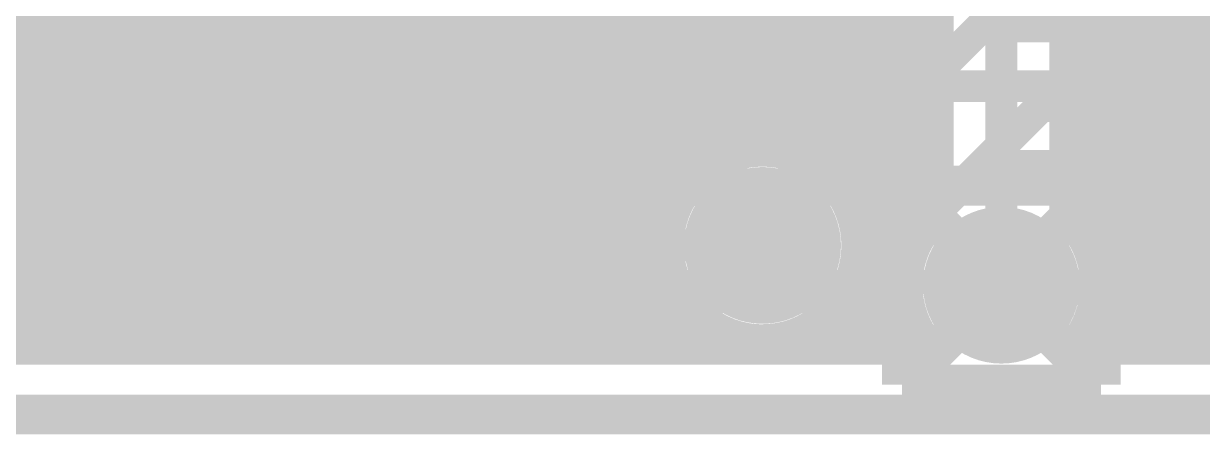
# Model space of a CAD drawing. Extents: x -4 to 136, y -50 to 40.
# Drawn here: x 9.13 to 16.65, y -4.13 to -1.5 of the extents above; entities that cross this region are included whole.
import ezdxf

# ---------------------------------------------------------------- set-up
doc = ezdxf.new("R2010")
doc.units = 0
doc.header["$MEASUREMENT"] = 0
doc.layers.get('0').update_dxf_attribs({"linetype": 'CONTINUOUS'})
for name, color, linetype in [('25-335-0_BOT', 7, 'CONTINUOUS'), ('25-335-0_DRD', 7, 'CONTINUOUS'), ('25-335-0_GND', 6, 'CONTINUOUS'), ('25-335-0_IN1', 4, 'CONTINUOUS'), ('25-335-0_SST', 9, 'CONTINUOUS'), ('25-335-0_TOP', 12, 'CONTINUOUS'), ('THRUHOLE_TAP', 15, 'CONTINUOUS')]:
    doc.layers.add(name, color=color, linetype=linetype)

# ---------------------------------------------------------------- blocks, each defined once
blk = doc.blocks.new('ROUND_38')
at = {"const_width": 0.29972}
blk.add_lwpolyline([(-0.14986, 0, 1), (0.14986, 0, 1)], format="xyb", close=True, dxfattribs=at)
blk = doc.blocks.new('ROUND_40')
at = {"const_width": 0.29972}
blk.add_lwpolyline([(-0.14986, 0, 1), (0.14986, 0, 1)], format="xyb", close=True, dxfattribs=at)
blk = doc.blocks.new('ROUND_60')
at = {"const_width": 0.50038}
blk.add_lwpolyline([(-0.25019, 0, 1), (0.25019, 0, 1)], format="xyb", close=True, dxfattribs=at)
blk = doc.blocks.new('ROUND_23')
at = {"const_width": 0.10033}
blk.add_lwpolyline([(-0.050164, 0, 1), (0.050164, 0, 1)], format="xyb", close=True, dxfattribs=at)

msp = doc.modelspace()

# ---------------------------------------------------------------- linework, layer by layer
at = {"layer": '25-335-0_BOT'}
for points, const_width in [([(6.858, 20.828), (6.858, -0.889), (8.89, -2.921), (13.843, -2.921)], 0.2032), ([(10.541, 13.716), (14.351, 9.906), (14.351, 9.271), (15.367, 8.255), (15.367, -3.175)], 0.2032), ([(12.8016, 8.8773), (12.8016, -2.4892)], 0.254), ([(12.573, 8.78078), (12.573, -2.4892)], 0.254), ([(10.0584, 7.92226), (10.0584, -2.4892)], 0.254), ([(10.287, 7.87908), (10.287, -2.4892)], 0.254), ([(7.2898, -0.70866), (9.0678, -2.4892)], 0.254), ([(14.9352, -0.79248), (14.9352, -2.71526)], 0.254), ([(9.8298, -0.83312), (9.8298, -2.4892)], 0.254), ([(10.5156, -0.87122), (10.5156, -2.4892)], 0.254), ([(12.3444, -0.87122), (12.3444, -2.4892)], 0.254), ([(13.0302, -0.83312), (13.0302, -2.4892)], 0.254), ([(15.7988, -0.87122), (15.7988, -2.71526)], 0.254), ([(14.859, -0.90424), (14.859, -2.80162)], 0.254), ([(9.6012, -1.08966), (9.6012, -2.4892)], 0.254), ([(13.2588, -1.08966), (13.2588, -2.4892)], 0.254), ([(10.7442, -1.10998), (10.7442, -2.4892)], 0.254), ([(12.1158, -1.10998), (12.1158, -2.4892)], 0.254), ([(14.6304, -1.1303), (14.6304, -3.556)], 0.254), ([(16.002, -1.13538), (16.002, -3.556)], 0.254), ([(9.3726, -1.23698), (9.3726, -2.4892)], 0.254), ([(10.9728, -1.24714), (10.9728, -2.4892)], 0.254), ([(11.8872, -1.24714), (11.8872, -2.4892)], 0.254), ([(13.4874, -1.23698), (13.4874, -2.4003)], 0.254), ([(16.2306, -1.2446), (16.2306, -3.556)], 0.254), ([(16.6878, -1.18618), (16.6878, -3.556)], 0.254), ([(9.144, -1.31572), (9.144, -2.4892)], 0.254), ([(11.2014, -1.32334), (11.2014, -2.4892)], 0.254), ([(11.6586, -1.32334), (11.6586, -2.4892)], 0.254), ([(13.716, -1.31572), (13.716, -2.30378)], 0.254), ([(14.1732, -1.32588), (14.1732, -2.38506)], 0.254), ([(14.4018, -1.25984), (14.4018, -2.6289)], 0.254), ([(16.4592, -1.25984), (16.4592, -3.556)], 0.254), ([(11.43, -1.3462), (11.43, -2.4892)], 0.254), ([(13.9446, -1.3462), (13.9446, -2.2987)], 0.254), ([(14.9352, -1.4986), (8.0772, -1.4986)], 0.254), ([(22.14626, -1.4986), (15.7988, -1.4986)], 0.254), ([(14.9352, -1.7272), (8.3058, -1.7272)], 0.254), ([(22.29866, -1.7272), (15.7988, -1.7272)], 0.254), ([(14.9352, -1.9558), (8.5344, -1.9558)], 0.254), ([(26.30678, -1.9558), (15.7988, -1.9558)], 0.254), ([(14.9352, -2.1844), (8.763, -2.1844)], 0.254), ([(26.0223, -2.1844), (15.7988, -2.1844)], 0.254), ([(13.46962, -2.413), (8.9916, -2.413)], 0.254), ([(14.9352, -2.413), (14.21384, -2.413)], 0.254), ([(25.92578, -2.413), (15.7988, -2.413)], 0.254), ([(13.38326, -2.4892), (9.0678, -2.4892)], 0.254), ([(14.9352, -2.6416), (14.40688, -2.6416)], 0.254), ([(25.9207, -2.6416), (15.7988, -2.6416)], 0.254), ([(14.81582, -2.8702), (14.47038, -2.8702)], 0.254), ([(26.00706, -2.8702), (15.91818, -2.8702)], 0.254), ([(14.74216, -3.0988), (14.44752, -3.0988)], 0.254), ([(26.2509, -3.0988), (15.99184, -3.0988)], 0.254), ([(14.4018, -3.21056), (14.4018, -3.556)], 0.254), ([(13.38326, -3.3528), (8.89, -3.3528)], 0.254), ([(9.144, -3.3528), (9.144, -3.556)], 0.254), ([(9.3726, -3.3528), (9.3726, -3.556)], 0.254), ([(9.6012, -3.3528), (9.6012, -3.556)], 0.254), ([(9.8298, -3.3528), (9.8298, -3.556)], 0.254), ([(10.0584, -3.3528), (10.0584, -3.556)], 0.254), ([(10.287, -3.3528), (10.287, -3.556)], 0.254), ([(10.5156, -3.3528), (10.5156, -3.556)], 0.254), ([(10.7442, -3.3528), (10.7442, -3.556)], 0.254), ([(10.9728, -3.3528), (10.9728, -3.556)], 0.254), ([(11.2014, -3.3528), (11.2014, -3.556)], 0.254), ([(11.43, -3.3528), (11.43, -3.556)], 0.254), ([(11.6586, -3.3528), (11.6586, -3.556)], 0.254), ([(11.8872, -3.3528), (11.8872, -3.556)], 0.254), ([(12.1158, -3.3528), (12.1158, -3.556)], 0.254), ([(12.3444, -3.3528), (12.3444, -3.556)], 0.254), ([(12.573, -3.3528), (12.573, -3.556)], 0.254), ([(12.8016, -3.3528), (12.8016, -3.556)], 0.254), ([(13.0302, -3.3528), (13.0302, -3.556)], 0.254), ([(13.2588, -3.3528), (13.2588, -3.556)], 0.254), ([(14.75486, -3.3274), (14.32306, -3.3274)], 0.254), ([(52.9844, -3.3274), (15.9766, -3.3274)], 0.254), ([(13.4874, -3.4417), (13.4874, -3.556)], 0.254), ([(14.1732, -3.45694), (14.1732, -3.556)], 0.254), ([(14.86408, -3.556), (3.62458, -3.556)], 0.254), ([(68.38442, -3.556), (15.86738, -3.556)], 0.254)]:
    msp.add_lwpolyline(points, dxfattribs=dict(at, const_width=const_width))
at = {"layer": '25-335-0_BOT', "const_width": 0.254}
for points in [[(13.843, -2.29108, 0.2070672), (13.38384, -2.48975)], [(14.47292, -2.921, 0.4142136), (13.843, -2.29108)], [(14.9352, -2.71526, 0.2070673), (14.73628, -3.175)], [(15.99692, -3.175, 0.2070678), (15.79825, -2.71584)], [(13.843, -3.55092, 0.4142136), (14.47292, -2.921)], [(14.73708, -3.175, 0.163517), (14.86489, -3.55538)], [(15.86738, -3.556, 0.1641435), (15.99592, -3.175)], [(13.38326, -3.3528, 0.2070673), (13.843, -3.55172)]]:
    msp.add_lwpolyline(points, format="xyb", dxfattribs=at)
at = {"layer": '25-335-0_DRD', "const_width": 0.254}
for points in [[(-4.0005, 34.00044), (-4.0005, -4.0005), (135.99922, -4.0005), (135.99922, 34.00044), (-4.0005, 34.00044)], [(13.208, -2.286), (13.208, -3.556)], [(14.478, -2.286), (13.208, -2.286)], [(14.478, -2.286), (13.208, -3.556)], [(14.478, -3.556), (13.208, -2.286)], [(14.478, -3.556), (14.478, -2.286)], [(14.732, -2.54), (14.732, -3.81)], [(16.002, -2.54), (14.732, -2.54)], [(16.002, -2.54), (14.732, -3.81)], [(16.002, -3.81), (14.732, -2.54)], [(16.002, -3.81), (16.002, -2.54)], [(13.208, -3.556), (14.478, -3.556)], [(14.732, -3.81), (16.002, -3.81)]]:
    msp.add_lwpolyline(points, dxfattribs=at)
at = {"layer": '25-335-0_GND', "const_width": 0.254}
msp.add_lwpolyline([(-4.0005, 34.00044), (-4.0005, -4.0005), (135.99922, -4.0005), (135.99922, 34.00044), (-4.0005, 34.00044)], dxfattribs=at)
at = {"layer": '25-335-0_IN1'}
for points, const_width in [([(4.318, 14.859), (4.318, 2.032), (8.255, -1.905), (16.51, -1.905), (17.018, -1.397), (17.018, 0.254), (21.082, 4.318), (25.527, 4.318), (26.797, 3.048), (39.497, 3.048)], 0.2032), ([(18.034, 0.127), (18.034, -1.016), (16.637, -2.413), (15.24, -2.413), (14.097, -3.556), (4.826, -3.556), (3.683, -2.413)], 0.2032), ([(13.60678, -2.3368), (8.255, -2.3368)], 0.254), ([(9.144, -2.3368), (9.144, -3.1242)], 0.254), ([(9.3726, -2.3368), (9.3726, -3.1242)], 0.254), ([(9.6012, -2.3368), (9.6012, -3.1242)], 0.254), ([(9.8298, -2.3368), (9.8298, -3.1242)], 0.254), ([(10.0584, -2.3368), (10.0584, -3.1242)], 0.254), ([(10.287, -2.3368), (10.287, -3.1242)], 0.254), ([(10.5156, -2.3368), (10.5156, -3.1242)], 0.254), ([(10.7442, -2.3368), (10.7442, -3.1242)], 0.254), ([(10.9728, -2.3368), (10.9728, -3.1242)], 0.254), ([(11.2014, -2.3368), (11.2014, -3.1242)], 0.254), ([(11.43, -2.3368), (11.43, -3.1242)], 0.254), ([(11.6586, -2.3368), (11.6586, -3.1242)], 0.254), ([(11.8872, -2.3368), (11.8872, -3.1242)], 0.254), ([(12.1158, -2.3368), (12.1158, -3.1242)], 0.254), ([(12.3444, -2.3368), (12.3444, -3.1242)], 0.254), ([(12.573, -2.3368), (12.573, -3.1242)], 0.254), ([(12.8016, -2.3368), (12.8016, -3.1242)], 0.254), ([(13.0302, -2.3368), (13.0302, -3.1242)], 0.254), ([(13.2588, -2.3368), (13.2588, -2.68478)], 0.254), ([(13.4874, -2.3368), (13.4874, -2.4003)], 0.254), ([(13.46962, -2.413), (4.31292, -2.413)], 0.254), ([(13.27912, -2.6416), (4.5212, -2.6416)], 0.254), ([(13.21562, -2.8702), (4.7498, -2.8702)], 0.254), ([(16.637, -2.8448), (15.90294, -2.8448)], 0.254), ([(23.5966, -2.8702), (15.91818, -2.8702)], 0.254), ([(16.002, -2.8448), (16.002, -3.556)], 0.254), ([(16.2306, -2.8448), (16.2306, -3.556)], 0.254), ([(16.4592, -2.8448), (16.4592, -3.556)], 0.254), ([(16.6878, -2.84226), (16.6878, -3.556)], 0.254), ([(13.23848, -3.0988), (4.9784, -3.0988)], 0.254), ([(13.2461, -3.1242), (5.0038, -3.1242)], 0.254), ([(26.2509, -3.0988), (15.99184, -3.0988)], 0.254), ([(52.9844, -3.3274), (15.9766, -3.3274)], 0.254), ([(68.38442, -3.556), (15.86738, -3.556)], 0.254)]:
    msp.add_lwpolyline(points, dxfattribs=dict(at, const_width=const_width))
at = {"layer": '25-335-0_IN1', "const_width": 0.254}
for points in [[(13.60678, -2.3368, 0.3056551), (13.21308, -2.921)], [(16.637, -2.8448, 0.1989124), (16.94233, -2.71833)], [(16.637, -2.8448, 0.1989124), (16.94233, -2.71833)], [(15.99692, -3.175, 0.1389299), (15.9033, -2.84458)], [(13.21308, -2.921, 0.082214), (13.24668, -3.124)], [(15.86738, -3.556, 0.1641435), (15.99592, -3.175)]]:
    msp.add_lwpolyline(points, format="xyb", dxfattribs=at)
at = {"layer": '25-335-0_SST', "const_width": 0.1524}
for points in [[(18.01876, -1.905), (4.8387, -1.905), (4.23926, -2.50444), (18.62074, -2.50444), (18.01876, -1.905), (18.01876, 4.445), (18.62074, 5.04444), (18.62074, -2.50444)], [(11.10488, -3.15468), (6.58876, -3.15468)], [(16.2687, -3.15468), (11.75512, -3.15468)]]:
    msp.add_lwpolyline(points, dxfattribs=at)
for points in [[(11.10488, -3.15468, 0.4142136), (11.43, -3.4798)], [(11.43, -3.4798, 0.4142136), (11.75512, -3.15468)], [(16.2687, -3.15468, 0.3400612), (16.59382, -3.4036)], [(16.59382, -3.4036, 0.34006), (16.91894, -3.15468)]]:
    msp.add_lwpolyline(points, format="xyb", dxfattribs=at)
at = {"layer": '25-335-0_TOP'}
for points, const_width in [([(0.635, 26.1112), (-2.159, 26.1112), (-2.413, 25.8572), (-2.413, 8.255), (8.001, -2.159), (11.811, -2.159), (13.97, 0)], 0.381), ([(10.0584, 5.73024), (10.0584, -1.6383)], 0.254), ([(10.287, 5.6642), (10.287, -1.6383)], 0.254), ([(13.843, -2.921), (15.24, -1.524), (16.256, -1.524), (17.145, -2.413), (24.511, -2.413), (25.527, -1.397), (27.178, -1.397), (27.432, -1.143), (45.974, -1.143), (46.482, -0.635), (50.8, -0.635), (51.562, 0.127), (51.562, 1.143)], 0.2032), ([(9.8298, -0.83312), (9.8298, -1.6383)], 0.254), ([(10.5156, -0.87122), (10.5156, -1.6383)], 0.254), ([(3.048, -3.302), (3.55092, -3.302), (3.80492, -3.556), (14.097, -3.556), (15.621, -2.032), (16.129, -2.032), (17.018, -2.921), (24.638, -2.921), (25.654, -1.905), (27.305, -1.905), (27.559, -1.651), (46.101, -1.651), (46.609, -1.143), (51.308, -1.143), (51.435, -1.016)], 0.2032), ([(9.6012, -1.08966), (9.6012, -1.6383)], 0.254), ([(12.15136, -1.08204), (11.5951, -1.6383)], 0.254), ([(10.7442, -1.10998), (10.7442, -1.6383)], 0.254), ([(14.6304, -1.1303), (14.6304, -1.52146)], 0.254), ([(9.3726, -1.23698), (9.3726, -1.6383)], 0.254), ([(10.9728, -1.24714), (10.9728, -1.6383)], 0.254), ([(13.4747, -1.22936), (12.18438, -2.51968)], 0.254), ([(13.4874, -1.23698), (13.4874, -2.4003)], 0.254), ([(14.9352, -1.2192), (13.86078, -2.29108)], 0.254), ([(9.144, -1.31572), (9.144, -1.6383)], 0.254), ([(11.2014, -1.32334), (11.2014, -1.6383)], 0.254), ([(11.6586, -1.32334), (11.6586, -1.5748)], 0.254), ([(13.716, -1.31572), (13.716, -2.30378)], 0.254), ([(14.1732, -1.32588), (14.1732, -1.97866)], 0.254), ([(14.4018, -1.25984), (14.4018, -1.75006)], 0.254), ([(11.43, -1.3462), (11.43, -1.6383)], 0.254), ([(13.9446, -1.3462), (13.9446, -2.20726)], 0.254), ([(13.2588, -1.4478), (13.2588, -2.68478)], 0.254), ([(11.7348, -1.4986), (8.0772, -1.4986)], 0.254), ([(14.65326, -1.4986), (13.208, -1.4986)], 0.254), ([(11.5951, -1.6383), (8.2169, -1.6383)], 0.254), ([(13.0302, -1.6764), (13.0302, -3.1242)], 0.254), ([(14.42466, -1.7272), (12.9794, -1.7272)], 0.254), ([(12.8016, -1.905), (12.8016, -3.1242)], 0.254), ([(14.19606, -1.9558), (12.7508, -1.9558)], 0.254), ([(12.573, -2.1336), (12.573, -3.1242)], 0.254), ([(13.96746, -2.1844), (12.5222, -2.1844)], 0.254), ([(12.3444, -2.3622), (12.3444, -3.1242)], 0.254), ([(13.46962, -2.413), (12.2936, -2.413)], 0.254), ([(12.1158, -2.58064), (12.1158, -3.1242)], 0.254), ([(11.811, -2.6797), (8.001, -2.6797)], 0.254), ([(9.144, -2.6797), (9.144, -3.1242)], 0.254), ([(9.3726, -2.6797), (9.3726, -3.1242)], 0.254), ([(9.6012, -2.6797), (9.6012, -3.1242)], 0.254), ([(9.8298, -2.6797), (9.8298, -3.1242)], 0.254), ([(10.0584, -2.6797), (10.0584, -3.1242)], 0.254), ([(10.287, -2.6797), (10.287, -3.1242)], 0.254), ([(10.5156, -2.6797), (10.5156, -3.1242)], 0.254), ([(10.7442, -2.6797), (10.7442, -3.1242)], 0.254), ([(10.9728, -2.6797), (10.9728, -3.1242)], 0.254), ([(11.2014, -2.6797), (11.2014, -3.1242)], 0.254), ([(11.43, -2.6797), (11.43, -3.1242)], 0.254), ([(11.6586, -2.6797), (11.6586, -3.1242)], 0.254), ([(11.8872, -2.67462), (11.8872, -3.1242)], 0.254), ([(13.27912, -2.6416), (12.00658, -2.6416)], 0.254), ([(13.21562, -2.8702), (4.1148, -2.8702)], 0.254), ([(13.23848, -3.0988), (3.95732, -3.0988)], 0.254), ([(13.2461, -3.1242), (3.98272, -3.1242)], 0.254), ([(15.367, -3.175), (15.86992, -3.175), (16.12392, -3.429), (26.035, -3.429), (26.162, -3.556), (68.707, -3.556), (68.961, -3.302)], 0.2032)]:
    msp.add_lwpolyline(points, dxfattribs=dict(at, const_width=const_width))
at = {"layer": '25-335-0_TOP', "const_width": 0.254}
for points in [[(13.843, -2.29108, 0.4142136), (13.21308, -2.921)], [(11.811, -2.6797, 0.1989124), (12.17919, -2.52719)], [(13.21308, -2.921, 0.082214), (13.24668, -3.124)]]:
    msp.add_lwpolyline(points, format="xyb", dxfattribs=at)

# ---------------------------------------------------------------- block references
at = {"layer": '25-335-0_BOT'}
for name, p in [('ROUND_40', (13.843, -2.921)), ('ROUND_38', (15.367, -3.175))]:
    msp.add_blockref(name, p, dxfattribs=at)
at = {"layer": '25-335-0_GND'}
for p in [(13.843, -2.921), (15.367, -3.175)]:
    msp.add_blockref('ROUND_60', p, dxfattribs=at)
at = {"layer": '25-335-0_IN1'}
for name, p in [('ROUND_40', (13.843, -2.921)), ('ROUND_38', (15.367, -3.175))]:
    msp.add_blockref(name, p, dxfattribs=at)
at = {"layer": '25-335-0_TOP'}
for name, p in [('ROUND_40', (13.843, -2.921)), ('ROUND_38', (15.367, -3.175))]:
    msp.add_blockref(name, p, dxfattribs=at)
at = {"layer": 'THRUHOLE_TAP'}
for p in [(13.843, -2.921), (15.367, -3.175)]:
    msp.add_blockref('ROUND_23', p, dxfattribs=at)

doc.saveas('drawing.dxf')
